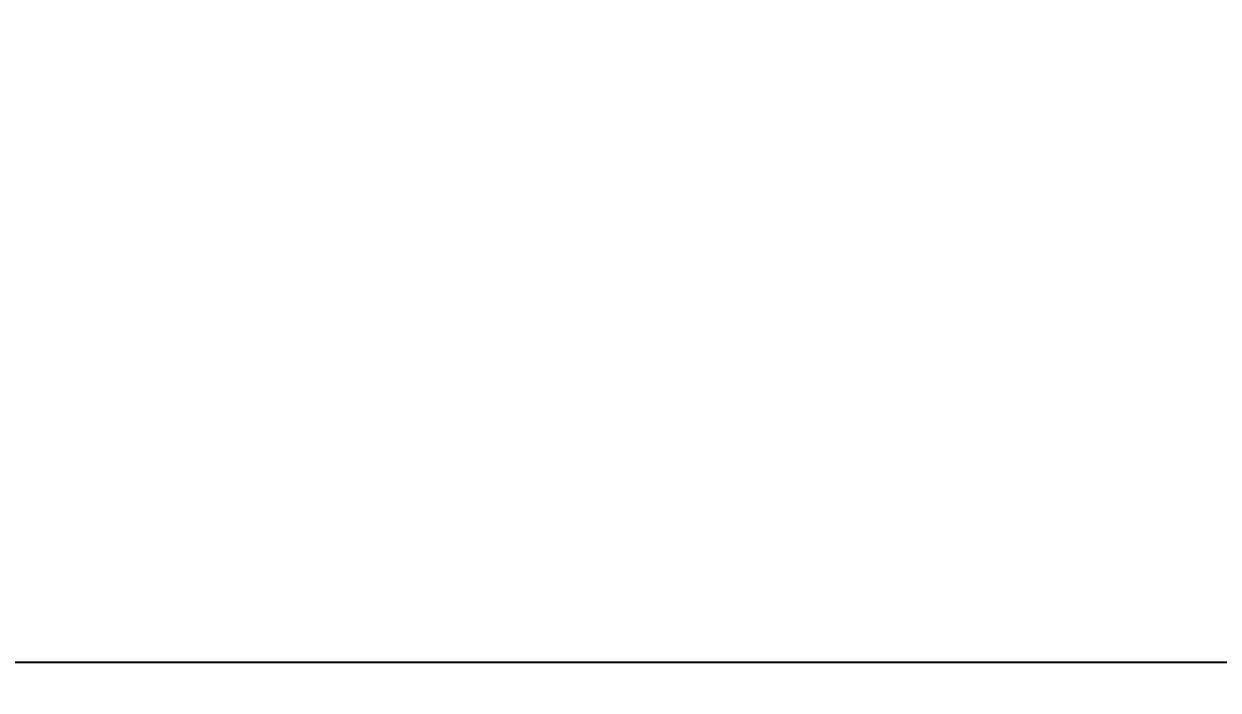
# Model space of a CAD drawing. Header units: millimetres. Extents: x -176651 to 424033, y -469666 to 486614.
# Drawn here: x 262210 to 262986, y 58918 to 59351 of the extents above; entities that cross this region are included whole.
import ezdxf
from ezdxf import colors
from ezdxf.entities.mleader import LeaderData, LeaderLine
from ezdxf.math import Vec2, Vec3

# ---------------------------------------------------------------- set-up
doc = ezdxf.new("R2010")
doc.units = ezdxf.units.MM
doc.linetypes.add('1625_East Villa$0$DASHED', pattern=[0.75, 0.5, -0.25])
for name, color, linetype in [('1625_East Villa$0$ad-Elevation 10', 8, 'Continuous'), ('1625_East Villa$0$ad-Furniture', 8, 'Continuous'), ('Site Levels$0$ad-Lvl-Entance road', 4, 'Continuous'), ('Site Levels$0$ad-Lvl-Plinth', 30, 'Continuous')]:
    doc.layers.add(name, color=color, linetype=linetype)
doc.layers.add('1625_East Villa$0$ad-Landscape', color=8, linetype='Continuous', lineweight=35)
doc.styles.add('Site Levels$0$Sections_The woods Site plan_Entrances$0$Standard', font='arial.ttf')
doc.styles.add('Site Levels$0$Standard', font='arial.ttf')

# ---------------------------------------------------------------- blocks, each defined once
blk = doc.blocks.new('1625_East Villa$0$A$C279134A6')
at = {"layer": '1625_East Villa$0$ad-Landscape', "linetype": 'Continuous'}
for p, q in [((637.1, 613.6), (707.2, 661.5)), ((657.8, 621.5), (724.7, 637.3)), ((542.7, 463.8), (637.1, 613.6)), ((734.7, 473.8), (789.5, 447))]:
    blk.add_line(p, q, dxfattribs=at)
for points in [[(570.4, 752.3), (569.5, 751.1), (568.9, 750.1), (568.4, 749.3), (568, 748.5), (567.8, 747.9), (567.6, 747.3), (567.6, 746.8), (567.6, 746.4), (567.6, 745.9), (567.7, 745.5), (567.8, 745), (568, 744.6), (568.3, 744.1), (568.7, 743.7), (569.2, 743.2), (569.8, 742.7), (570.6, 742.2), (571.5, 741.6), (572.7, 741), (574.1, 740.2), (575.9, 739.4), (578, 738.4), (580.6, 737.3), (583.7, 736)], [(570.4, 752.3), (570.9, 752.4), (571.4, 752.6), (571.9, 752.7), (572.4, 752.8), (572.9, 752.8), (573.4, 752.9), (573.9, 752.9), (574.4, 752.9), (574.8, 752.9), (575.3, 752.8), (575.7, 752.6), (576.1, 752.4), (576.6, 752.1), (577, 751.7), (577.5, 751.2), (578, 750.5), (578.4, 749.8), (579, 748.8), (579.6, 747.6), (580.2, 746.1), (580.9, 744.3), (581.7, 742), (582.7, 739.3), (583.7, 736)], [(631.1, 722.3), (630.3, 721.1), (629.7, 720.1), (629.2, 719.2), (628.8, 718.5), (628.6, 717.8), (628.4, 717.3), (628.4, 716.8), (628.4, 716.3), (628.4, 715.9), (628.5, 715.4), (628.6, 715), (628.8, 714.5), (629.1, 714.1), (629.5, 713.6), (630, 713.2), (630.6, 712.7), (631.3, 712.1), (632.3, 711.6), (633.4, 710.9), (634.9, 710.2), (636.7, 709.4), (638.8, 708.4), (641.4, 707.3), (644.5, 706)], [(631.1, 722.3), (631.7, 722.4), (632.2, 722.5), (632.7, 722.6), (633.2, 722.7), (633.7, 722.8), (634.2, 722.9), (634.7, 722.9), (635.2, 722.9), (635.6, 722.8), (636, 722.7), (636.5, 722.6), (636.9, 722.4), (637.4, 722.1), (637.8, 721.7), (638.3, 721.1), (638.7, 720.5), (639.2, 719.7), (639.8, 718.8), (640.4, 717.6), (641, 716.1), (641.7, 714.2), (642.5, 712), (643.4, 709.3), (644.5, 706)], [(558.4, 705.1), (556.6, 705.9), (555, 706.5), (553.7, 707), (552.6, 707.2), (551.6, 707.4), (550.8, 707.4), (550.1, 707.4), (549.5, 707.3), (548.8, 707.1), (548.3, 706.9), (547.7, 706.6), (547.1, 706.1), (546.6, 705.6), (546.1, 704.9), (545.6, 704.1), (545.1, 703.1), (544.6, 702), (544, 700.5), (543.5, 698.8), (543, 696.7), (542.5, 694.2), (541.9, 691.3), (541.3, 687.8), (540.7, 683.7)], [(558.4, 705.1), (558.8, 704.4), (559.1, 703.7), (559.4, 703.1), (559.7, 702.4), (559.9, 701.7), (560.2, 701.1), (560.3, 700.4), (560.4, 699.8), (560.5, 699.2), (560.5, 698.5), (560.4, 697.9), (560.2, 697.2), (559.9, 696.5), (559.5, 695.8), (558.9, 695), (558.2, 694.2), (557.3, 693.3), (556.1, 692.3), (554.7, 691.2), (552.9, 690), (550.6, 688.7), (547.9, 687.2), (544.6, 685.5), (540.7, 683.7)], [(679.4, 672.6), (678.6, 671.4), (677.9, 670.4), (677.4, 669.5), (677.1, 668.8), (676.8, 668.2), (676.7, 667.6), (676.6, 667.1), (676.6, 666.6), (676.6, 666.2), (676.7, 665.7), (676.9, 665.3), (677.1, 664.9), (677.4, 664.4), (677.7, 664), (678.2, 663.5), (678.9, 663), (679.6, 662.5), (680.5, 661.9), (681.7, 661.2), (683.1, 660.5), (684.9, 659.7), (687.1, 658.7), (689.7, 657.6), (692.7, 656.3)], [(679.4, 672.6), (679.9, 672.7), (680.5, 672.9), (681, 673), (681.5, 673.1), (682, 673.1), (682.5, 673.2), (682.9, 673.2), (683.4, 673.2), (683.9, 673.2), (684.3, 673.1), (684.7, 672.9), (685.2, 672.7), (685.6, 672.4), (686.1, 672), (686.5, 671.5), (687, 670.8), (687.5, 670.1), (688, 669.1), (688.6, 667.9), (689.2, 666.4), (690, 664.6), (690.8, 662.3), (691.7, 659.6), (692.7, 656.3)], [(611.6, 603.6), (609.7, 604.4), (608.1, 605), (606.8, 605.4), (605.7, 605.7), (604.8, 605.8), (603.9, 605.9), (603.2, 605.8), (602.6, 605.7), (602, 605.5), (601.4, 605.3), (600.8, 605), (600.3, 604.6), (599.7, 604.1), (599.2, 603.4), (598.7, 602.6), (598.2, 601.6), (597.7, 600.4), (597.2, 599), (596.7, 597.2), (596.1, 595.2), (595.6, 592.7), (595, 589.7), (594.4, 586.2), (593.8, 582.1)], [(611.6, 603.6), (611.9, 602.9), (612.2, 602.2), (612.5, 601.5), (612.8, 600.8), (613.1, 600.2), (613.3, 599.5), (613.5, 598.9), (613.6, 598.2), (613.6, 597.6), (613.6, 597), (613.6, 596.3), (613.4, 595.7), (613.1, 595), (612.6, 594.2), (612.1, 593.5), (611.3, 592.6), (610.4, 591.7), (609.3, 590.7), (607.8, 589.6), (606, 588.4), (603.7, 587.1), (601, 585.6), (597.7, 584), (593.8, 582.1)], [(736.1, 602.3), (735.3, 601.1), (734.6, 600.1), (734.1, 599.2), (733.8, 598.5), (733.5, 597.8), (733.4, 597.3), (733.3, 596.8), (733.3, 596.3), (733.3, 595.9), (733.4, 595.4), (733.5, 595), (733.8, 594.5), (734, 594.1), (734.4, 593.6), (734.9, 593.2), (735.5, 592.7), (736.3, 592.1), (737.2, 591.6), (738.4, 590.9), (739.8, 590.2), (741.6, 589.4), (743.8, 588.4), (746.4, 587.3), (749.4, 586)], [(736.1, 602.3), (736.6, 602.4), (737.2, 602.5), (737.7, 602.6), (738.2, 602.7), (738.7, 602.8), (739.2, 602.9), (739.6, 602.9), (740.1, 602.9), (740.6, 602.8), (741, 602.7), (741.4, 602.6), (741.9, 602.4), (742.3, 602.1), (742.8, 601.7), (743.2, 601.1), (743.7, 600.5), (744.2, 599.7), (744.7, 598.8), (745.3, 597.6), (745.9, 596.1), (746.7, 594.2), (747.5, 592), (748.4, 589.3), (749.4, 586)], [(566.2, 448.7), (584.9, 486), (602, 515.2), (616.5, 537.4), (627.6, 553.6), (634.3, 564.6), (635.6, 571.5), (630.7, 575.1), (618.6, 576.5)], [(708.7, 552.6), (706.8, 553.4), (705.2, 554), (703.9, 554.4), (702.8, 554.7), (701.9, 554.9), (701, 554.9), (700.3, 554.8), (699.7, 554.7), (699.1, 554.6), (698.5, 554.3), (697.9, 554), (697.4, 553.6), (696.8, 553.1), (696.3, 552.4), (695.8, 551.6), (695.3, 550.6), (694.8, 549.4), (694.3, 548), (693.8, 546.3), (693.2, 544.2), (692.7, 541.7), (692.1, 538.7), (691.5, 535.2), (690.9, 531.2)], [(708.7, 552.6), (709, 551.9), (709.3, 551.2), (709.6, 550.5), (709.9, 549.9), (710.2, 549.2), (710.4, 548.5), (710.5, 547.9), (710.7, 547.2), (710.7, 546.6), (710.7, 546), (710.6, 545.3), (710.5, 544.7), (710.2, 544), (709.7, 543.3), (709.2, 542.5), (708.4, 541.6), (707.5, 540.7), (706.4, 539.7), (704.9, 538.7), (703.1, 537.5), (700.8, 536.1), (698.1, 534.6), (694.8, 533), (690.9, 531.2)], [(776.6, 506.8), (775.8, 505.7), (775.2, 504.6), (774.7, 503.8), (774.3, 503), (774.1, 502.4), (773.9, 501.9), (773.9, 501.4), (773.8, 500.9), (773.9, 500.4), (773.9, 500), (774.1, 499.5), (774.3, 499.1), (774.6, 498.7), (775, 498.2), (775.5, 497.7), (776.1, 497.2), (776.8, 496.7), (777.8, 496.1), (778.9, 495.5), (780.4, 494.8), (782.1, 493.9), (784.3, 493), (786.9, 491.9), (789.9, 490.6)], [(776.6, 506.8), (777.2, 507), (777.7, 507.1), (778.2, 507.2), (778.7, 507.3), (779.2, 507.4), (779.7, 507.4), (780.2, 507.5), (780.6, 507.4), (781.1, 507.4), (781.5, 507.3), (782, 507.2), (782.4, 506.9), (782.8, 506.6), (783.3, 506.2), (783.7, 505.7), (784.2, 505.1), (784.7, 504.3), (785.3, 503.4), (785.8, 502.2), (786.5, 500.7), (787.2, 498.8), (788, 496.5), (788.9, 493.8), (789.9, 490.6)], [(734, 470.3), (732.1, 471.2), (730.5, 471.8), (729.2, 472.2), (728.1, 472.5), (727.2, 472.6), (726.3, 472.7), (725.6, 472.6), (725, 472.5), (724.4, 472.3), (723.8, 472.1), (723.2, 471.8), (722.7, 471.4), (722.1, 470.8), (721.6, 470.2), (721.1, 469.3), (720.6, 468.4), (720.1, 467.2)], [(734, 470.3), (734.3, 469.7), (734.6, 469), (734.9, 468.3), (735.2, 467.6)]]:
    blk.add_lwpolyline(points, dxfattribs=at)
for centre, radius, start, end in [((705.6, 739.9), 139.9, 167.0811, 227.7415), ((418.2, 805.8), 155, 347.0811, 348.0944), ((645.5, 738.6), 50.4, 158.5531, 230.17), ((732.5, 664.7), 124.4, 143.6853, 211.3784), ((635.7, 723.6), 59.2, 245.0444, 321.6546), ((648, 678.8), 110.4, 284.2876, 324.1159), ((708.3, 634.8), 67.9, 261.7576, 313.6802), ((653.7, 417.1), 155.4, 30.8041, 96.6856), ((935.3, 1480.2), 1021, 250.9443, 261.6517)]:
    blk.add_arc(centre, radius, start, end, dxfattribs=at)
blk = doc.blocks.new('1625_East Villa$0$zw$DAD3')
at = {"transparency": 33554610}
h = blk.add_hatch(dxfattribs=at)
h.set_pattern_fill('DOTS', color=35, scale=20, angle=360)
h.set_pattern_definition([(360, (-800139.518, 271344.397), (15.875, 31.75), [0, -31.75])])
h.paths.add_polyline_path([(450, -2530), (2915, -2530), (2915, -450), (450, -450)])
at = {"layer": '1625_East Villa$0$ad-Elevation 10', "linetype": '1625_East Villa$0$DASHED'}
for points in [[(2193.33, 0), (2193.33, -2980)], [(2293.33, 0), (2293.33, -2980)]]:
    blk.add_lwpolyline(points, dxfattribs=at)
at = {"layer": '1625_East Villa$0$ad-Elevation 10'}
blk.add_lwpolyline([(450, -2530), (2915, -2530), (2915, -450), (450, -450)], close=True, dxfattribs=at)
at = {"layer": '1625_East Villa$0$ad-Landscape', "xscale": -0.7689692653037794, "yscale": 0.7689692653037794, "zscale": 0.7689692653037794, "rotation": 180}
blk.add_blockref('1625_East Villa$0$A$C279134A6', (1775.58, -1779.13), dxfattribs=at)
blk = doc.blocks.new('1625_East Villa$0$zw$D46D')
at = {"layer": '1625_East Villa$0$ad-Furniture'}
blk.add_blockref('1625_East Villa$0$zw$DAD3', (3610, 8185), dxfattribs=at)
blk = doc.blocks.new('1625_East Villa')
at = {"layer": '1625_East Villa$0$ad-Furniture'}
blk.add_blockref('1625_East Villa$0$zw$D46D', (0, 0), dxfattribs=at)
blk = doc.blocks.new("All Plot's Villa Plans")
at = {"ltscale": 5}
blk.add_blockref('1625_East Villa', (256422.28, 53304.9), dxfattribs=at)
blk = doc.blocks.new('Site Levels$0$zw$63CD')
at = {"layer": 'Site Levels$0$ad-Lvl-Plinth', "insert": (269697.02, -39222.04), "char_height": 1269.9849, "width": 5416.267, "attachment_point": 5, "style": 'Site Levels$0$Sections_The woods Site plan_Entrances$0$Standard', "bg_fill": 19, "box_fill_scale": 1.5, "bg_fill_color": 257, "bg_fill_transparency": 0}
blk.add_mtext('\\pxt4;498.04', dxfattribs=at)
blk = doc.blocks.new('Site Levels$0$zw$1B0B')
at = {"layer": 'Site Levels$0$ad-Lvl-Entance road'}
ml = blk.add_multileader_mtext('Standard', dxfattribs=at)
ml.set_content('{\\fArial|b1|i0|c0|p34;496.79}', color=256, style='Site Levels$0$Standard')
ml.set_leader_properties()
ml.build(insert=Vec2(0, 0))
ml.multileader.update_dxf_attribs({"has_text_frame": 1, "arrow_head_size": 1219.19, "scale": 12})
ctx = ml.context
ctx.base_point, ctx.scale, ctx.char_height, ctx.arrow_head_size, ctx.landing_gap_size, ctx.plane_origin = Vec3(215314.49, -39776.37), 12, 1219.1855, 1219.19, 609.59, Vec3(213475.22, -35056.15)
notes = []
notes.append((ctx, [(0, (1, 1, 0), (214469.52, -39776.37), (1, 0), 844.97, [(0, [(213475.22, -35056.15)], 0, [])])]))
ctx.mtext.insert, ctx.mtext.width, ctx.mtext.defined_height, ctx.mtext.flow_direction = Vec3(215924.08, -39155.97), 5138.4893, 1392.36, 5
ctx.mtext.has_bg_fill, ctx.mtext.bg_color, ctx.mtext.bg_scale_factor, ctx.mtext.bg_transparency, ctx.mtext.use_window_bg_color = 1, -1027028792, 1.5, 0, 1
for ctx, leaders in notes:
    for number, flags, end, landing, length, lines in leaders:
        leader = LeaderData()
        leader.index, (leader.has_last_leader_line, leader.has_dogleg_vector, leader.attachment_direction) = number, flags
        leader.last_leader_point, leader.dogleg_vector, leader.dogleg_length = Vec3(end), Vec3(landing), length
        for number, points, colour, breaks in lines:
            line = LeaderLine()
            line.index, line.vertices, line.color, line.breaks = number, Vec3.list(points), colors.encode_raw_color(colour), breaks
            leader.lines.append(line)
        ctx.leaders.append(leader)
blk = doc.blocks.new('Site Levels')
at = {"layer": 'Site Levels$0$ad-Lvl-Entance road', "ltscale": 5}
blk.add_blockref('Site Levels$0$zw$1B0B', (-5982.94, 99418.55), dxfattribs=at)
at = {"layer": 'Site Levels$0$ad-Lvl-Plinth', "ltscale": 5}
blk.add_blockref('Site Levels$0$zw$63CD', (-5982.94, 99418.55), dxfattribs=at)

msp = doc.modelspace()

# ---------------------------------------------------------------- block references
at = {"ltscale": 5}
msp.add_blockref("All Plot's Villa Plans", (0, 0), dxfattribs=at)

# ---------------------------------------------------------------- next in the draw order: block references
msp.add_blockref('Site Levels', (0, 0), dxfattribs=at)

doc.saveas('drawing.dxf')
